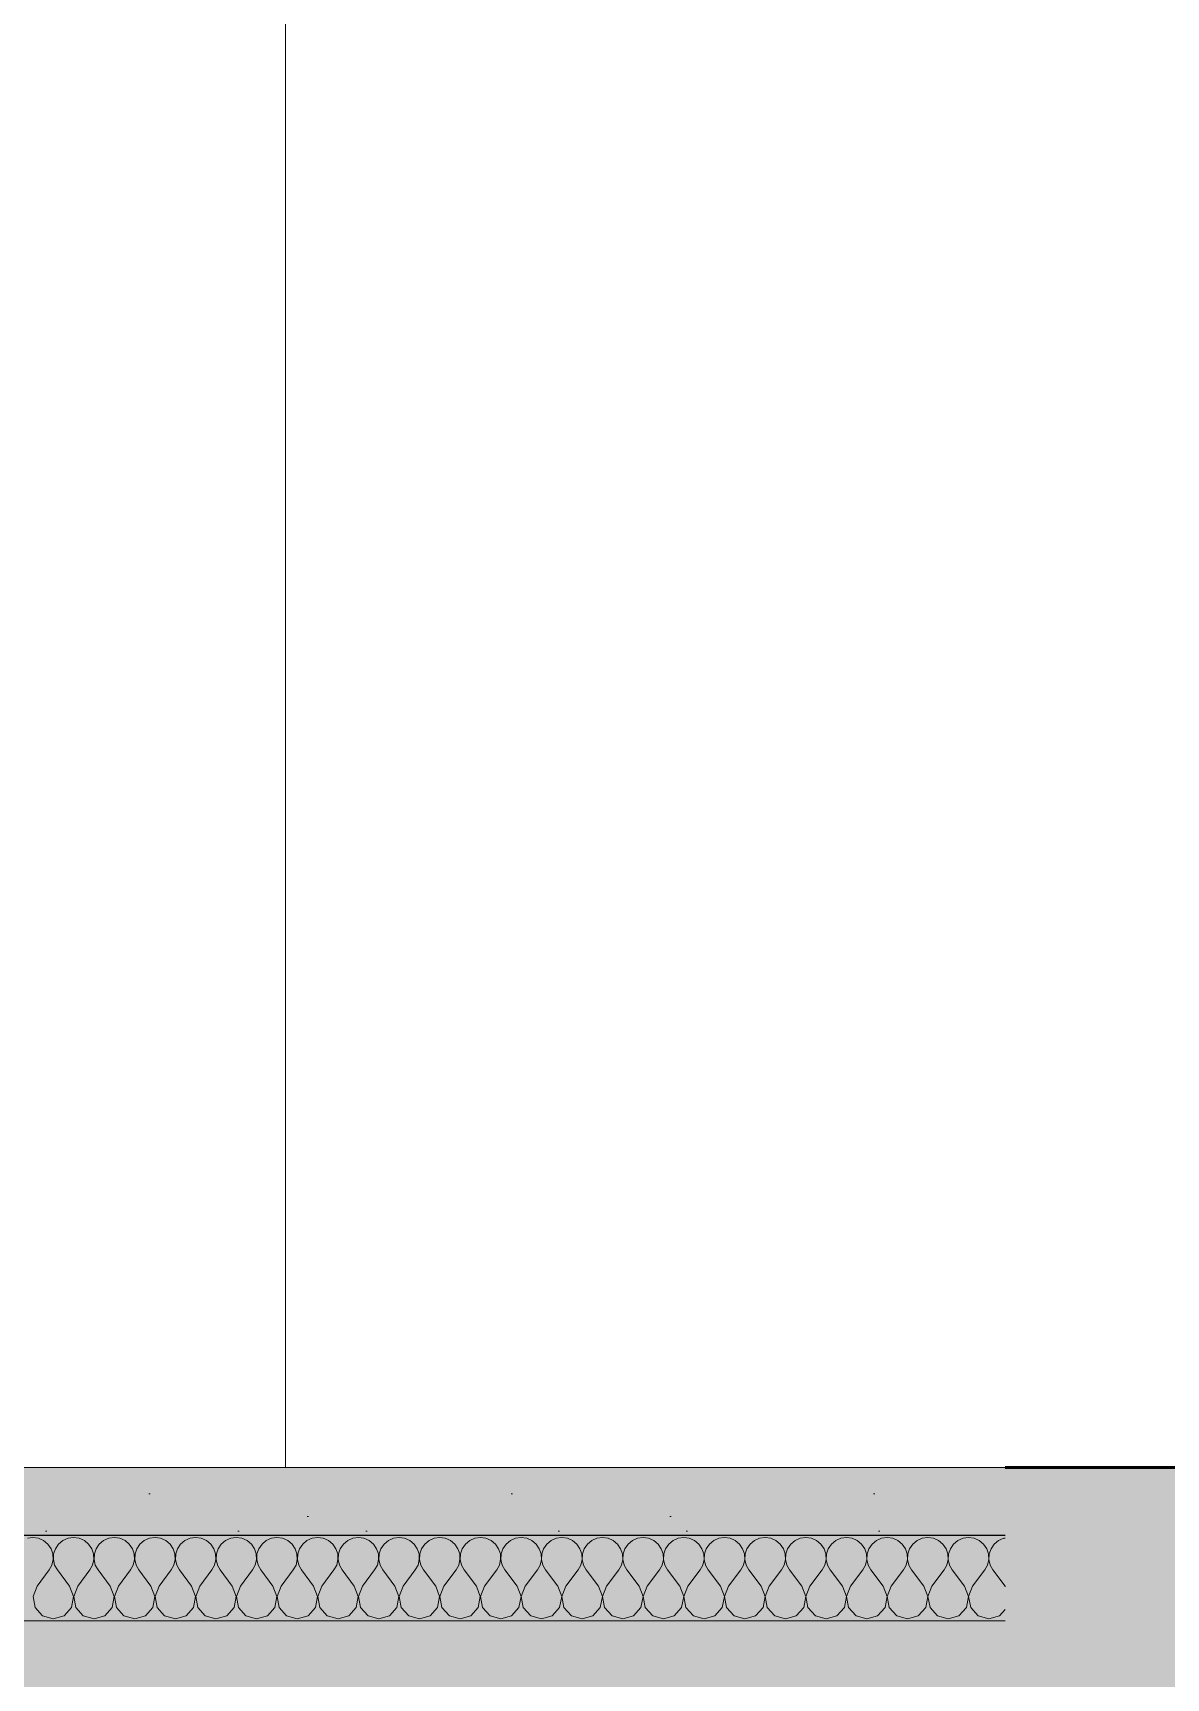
# Model space of a CAD drawing. Header units: millimetres. Extents: x -46169 to 153589, y -86316 to 18123.
# Drawn here: x 145311 to 146638, y -83166 to -81240 of the extents above; entities that cross this region are included whole.
import ezdxf

# ---------------------------------------------------------------- set-up
doc = ezdxf.new("R2010")
doc.units = ezdxf.units.MM
doc.header["$MEASUREMENT"] = 0
doc.linetypes.add('Dashed', pattern=[2822.222233, 1411.111116, -1411.111116])
doc.linetypes.add('Wipeout_Contour', pattern=[1000, 0, -1000])
for name, color, linetype, lineweight, true_color in [('0_Pen_No__105', 7, 'Continuous', 15, 0xa6a6a6), ('0_Pen_No__25', 7, 'Continuous', 50, 0x2a2a2a), ('New_A-20-M_Floor_Slab_Pen_No__107', 7, 'Continuous', 15, 0xa6a6a6), ('New_A-20-M_Floor_Slab_Pen_No__109', 7, 'Continuous', 15, 0xa6a6a6), ('New_A-20-M_Floor_Slab_Pen_No__162', 7, 'Continuous', 0, 0xe47200)]:
    doc.layers.add(name, color=color, linetype=linetype, lineweight=lineweight, true_color=true_color)
doc.layers.add('A-25-M_Wall_Int', color=7, linetype='Continuous')
doc.layers.add('New_A-20-M_Floor_Slab', color=7, linetype='Continuous')
for name, color, linetype, lineweight in [('A-25-M_Wall_Int_Pen_No__87', 8, 'Continuous', 20), ('A-95-P_Drawing_Pen_No__1', 7, 'Continuous', 13), ('A-95-P_Drawing_Pen_No__84', 8, 'Continuous', 20), ('New_A-20-M_Floor_Slab_Pen_No__1', 7, 'Continuous', 13)]:
    doc.layers.add(name, color=color, linetype=linetype, lineweight=lineweight)

# ---------------------------------------------------------------- blocks, each defined once
blk = doc.blocks.new('*X95', base_point=(96051.2, -82919.8))
at = {"layer": 'New_A-20-M_Floor_Slab_Pen_No__107', "linetype": 'Continuous'}
for p, q in [((145311, -83001.6), (145304.5, -83002.5)), ((145317.5, -83002.5), (145311, -83001.6)), ((145323.5, -83005.2), (145317.5, -83002.5)), ((145328.6, -83009.4), (145323.5, -83005.2)), ((145332.3, -83014.8), (145328.6, -83009.4)), ((145341.1, -83009.4), (145337.3, -83014.8)), ((145346.1, -83005.2), (145341.1, -83009.4)), ((145352.1, -83002.5), (145346.1, -83005.2)), ((145358.6, -83001.6), (145352.1, -83002.5)), ((145365.1, -83002.5), (145358.6, -83001.6)), ((145371.2, -83005.2), (145365.1, -83002.5)), ((145376.2, -83009.4), (145371.2, -83005.2)), ((145379.9, -83014.8), (145376.2, -83009.4)), ((145388.7, -83009.4), (145385, -83014.8)), ((145393.7, -83005.2), (145388.7, -83009.4)), ((145399.8, -83002.5), (145393.7, -83005.2)), ((145406.3, -83001.6), (145399.8, -83002.5)), ((145412.8, -83002.5), (145406.3, -83001.6)), ((145418.8, -83005.2), (145412.8, -83002.5)), ((145423.8, -83009.4), (145418.8, -83005.2)), ((145427.6, -83014.8), (145423.8, -83009.4)), ((145436.3, -83009.4), (145432.6, -83014.8)), ((145441.4, -83005.2), (145436.3, -83009.4)), ((145447.4, -83002.5), (145441.4, -83005.2)), ((145453.9, -83001.6), (145447.4, -83002.5)), ((145460.4, -83002.5), (145453.9, -83001.6)), ((145466.4, -83005.2), (145460.4, -83002.5)), ((145471.5, -83009.4), (145466.4, -83005.2)), ((145475.2, -83014.8), (145471.5, -83009.4)), ((145483.9, -83009.4), (145480.2, -83014.8)), ((145489, -83005.2), (145483.9, -83009.4)), ((145495, -83002.5), (145489, -83005.2)), ((145501.5, -83001.6), (145495, -83002.5)), ((145508, -83002.5), (145501.5, -83001.6)), ((145514, -83005.2), (145508, -83002.5)), ((145519.1, -83009.4), (145514, -83005.2)), ((145522.8, -83014.8), (145519.1, -83009.4)), ((145531.5, -83009.4), (145527.8, -83014.8)), ((145536.6, -83005.2), (145531.5, -83009.4)), ((145542.6, -83002.5), (145536.6, -83005.2)), ((145549.1, -83001.6), (145542.6, -83002.5)), ((145555.6, -83002.5), (145549.1, -83001.6)), ((145561.6, -83005.2), (145555.6, -83002.5)), ((145566.7, -83009.4), (145561.6, -83005.2)), ((145570.4, -83014.8), (145566.7, -83009.4)), ((145579.2, -83009.4), (145575.4, -83014.8)), ((145584.2, -83005.2), (145579.2, -83009.4)), ((145590.2, -83002.5), (145584.2, -83005.2)), ((145596.7, -83001.6), (145590.2, -83002.5)), ((145603.2, -83002.5), (145596.7, -83001.6)), ((145609.3, -83005.2), (145603.2, -83002.5)), ((145614.3, -83009.4), (145609.3, -83005.2)), ((145618, -83014.8), (145614.3, -83009.4)), ((145626.8, -83009.4), (145623.1, -83014.8)), ((145631.8, -83005.2), (145626.8, -83009.4)), ((145637.9, -83002.5), (145631.8, -83005.2)), ((145644.4, -83001.6), (145637.9, -83002.5)), ((145650.9, -83002.5), (145644.4, -83001.6)), ((145656.9, -83005.2), (145650.9, -83002.5)), ((145661.9, -83009.4), (145656.9, -83005.2)), ((145665.7, -83014.8), (145661.9, -83009.4)), ((145674.4, -83009.4), (145670.7, -83014.8)), ((145679.5, -83005.2), (145674.4, -83009.4)), ((145685.5, -83002.5), (145679.5, -83005.2)), ((145692, -83001.6), (145685.5, -83002.5)), ((145698.5, -83002.5), (145692, -83001.6)), ((145704.5, -83005.2), (145698.5, -83002.5)), ((145709.6, -83009.4), (145704.5, -83005.2)), ((145713.3, -83014.8), (145709.6, -83009.4)), ((145722, -83009.4), (145718.3, -83014.8)), ((145727.1, -83005.2), (145722, -83009.4)), ((145733.1, -83002.5), (145727.1, -83005.2)), ((145739.6, -83001.6), (145733.1, -83002.5)), ((145746.1, -83002.5), (145739.6, -83001.6)), ((145752.1, -83005.2), (145746.1, -83002.5)), ((145757.2, -83009.4), (145752.1, -83005.2)), ((145760.9, -83014.8), (145757.2, -83009.4)), ((145769.6, -83009.4), (145765.9, -83014.8)), ((145774.7, -83005.2), (145769.6, -83009.4)), ((145780.7, -83002.5), (145774.7, -83005.2)), ((145787.2, -83001.6), (145780.7, -83002.5)), ((145793.7, -83002.5), (145787.2, -83001.6)), ((145799.7, -83005.2), (145793.7, -83002.5)), ((145804.8, -83009.4), (145799.7, -83005.2)), ((145808.5, -83014.8), (145804.8, -83009.4)), ((145817.3, -83009.4), (145813.5, -83014.8)), ((145822.3, -83005.2), (145817.3, -83009.4)), ((145828.3, -83002.5), (145822.3, -83005.2)), ((145834.8, -83001.6), (145828.3, -83002.5)), ((145841.3, -83002.5), (145834.8, -83001.6)), ((145847.4, -83005.2), (145841.3, -83002.5)), ((145852.4, -83009.4), (145847.4, -83005.2)), ((145856.1, -83014.8), (145852.4, -83009.4)), ((145864.9, -83009.4), (145861.2, -83014.8)), ((145869.9, -83005.2), (145864.9, -83009.4)), ((145875.9, -83002.5), (145869.9, -83005.2)), ((145882.5, -83001.6), (145875.9, -83002.5)), ((145889, -83002.5), (145882.5, -83001.6)), ((145895, -83005.2), (145889, -83002.5)), ((145900, -83009.4), (145895, -83005.2)), ((145903.7, -83014.8), (145900, -83009.4)), ((145912.5, -83009.4), (145908.8, -83014.8)), ((145917.6, -83005.2), (145912.5, -83009.4)), ((145923.6, -83002.5), (145917.6, -83005.2)), ((145930.1, -83001.6), (145923.6, -83002.5)), ((145936.6, -83002.5), (145930.1, -83001.6)), ((145942.6, -83005.2), (145936.6, -83002.5)), ((145947.6, -83009.4), (145942.6, -83005.2)), ((145951.4, -83014.8), (145947.6, -83009.4)), ((145960.1, -83009.4), (145956.4, -83014.8)), ((145965.2, -83005.2), (145960.1, -83009.4)), ((145971.2, -83002.5), (145965.2, -83005.2)), ((145977.7, -83001.6), (145971.2, -83002.5)), ((145984.2, -83002.5), (145977.7, -83001.6)), ((145990.2, -83005.2), (145984.2, -83002.5)), ((145995.3, -83009.4), (145990.2, -83005.2)), ((145999, -83014.8), (145995.3, -83009.4)), ((146007.7, -83009.4), (146004, -83014.8)), ((146012.8, -83005.2), (146007.7, -83009.4)), ((146018.8, -83002.5), (146012.8, -83005.2)), ((146025.3, -83001.6), (146018.8, -83002.5)), ((146031.8, -83002.5), (146025.3, -83001.6)), ((146037.8, -83005.2), (146031.8, -83002.5)), ((146042.9, -83009.4), (146037.8, -83005.2)), ((146046.6, -83014.8), (146042.9, -83009.4)), ((146055.4, -83009.4), (146051.6, -83014.8)), ((146060.4, -83005.2), (146055.4, -83009.4)), ((146066.4, -83002.5), (146060.4, -83005.2)), ((146072.9, -83001.6), (146066.4, -83002.5)), ((146079.4, -83002.5), (146072.9, -83001.6)), ((146085.4, -83005.2), (146079.4, -83002.5)), ((146090.5, -83009.4), (146085.4, -83005.2)), ((146094.2, -83014.8), (146090.5, -83009.4)), ((146103, -83009.4), (146099.3, -83014.8)), ((146108, -83005.2), (146103, -83009.4)), ((146114, -83002.5), (146108, -83005.2)), ((146120.5, -83001.6), (146114, -83002.5)), ((146127.1, -83002.5), (146120.5, -83001.6)), ((146133.1, -83005.2), (146127.1, -83002.5)), ((146138.1, -83009.4), (146133.1, -83005.2)), ((146141.8, -83014.8), (146138.1, -83009.4)), ((146150.6, -83009.4), (146146.9, -83014.8)), ((146155.6, -83005.2), (146150.6, -83009.4)), ((146161.7, -83002.5), (146155.6, -83005.2)), ((146168.2, -83001.6), (146161.7, -83002.5)), ((146174.7, -83002.5), (146168.2, -83001.6)), ((146180.7, -83005.2), (146174.7, -83002.5)), ((146185.7, -83009.4), (146180.7, -83005.2)), ((146189.5, -83014.8), (146185.7, -83009.4)), ((146198.2, -83009.4), (146194.5, -83014.8)), ((146203.3, -83005.2), (146198.2, -83009.4)), ((146209.3, -83002.5), (146203.3, -83005.2)), ((146215.8, -83001.6), (146209.3, -83002.5)), ((146222.3, -83002.5), (146215.8, -83001.6)), ((146228.3, -83005.2), (146222.3, -83002.5)), ((146233.4, -83009.4), (146228.3, -83005.2)), ((146237.1, -83014.8), (146233.4, -83009.4)), ((146245.8, -83009.4), (146242.1, -83014.8)), ((146250.9, -83005.2), (146245.8, -83009.4)), ((146256.9, -83002.5), (146250.9, -83005.2)), ((146263.4, -83001.6), (146256.9, -83002.5)), ((146269.9, -83002.5), (146263.4, -83001.6)), ((146275.9, -83005.2), (146269.9, -83002.5)), ((146281, -83009.4), (146275.9, -83005.2)), ((146284.7, -83014.8), (146281, -83009.4)), ((146293.4, -83009.4), (146289.7, -83014.8)), ((146298.5, -83005.2), (146293.4, -83009.4)), ((146304.5, -83002.5), (146298.5, -83005.2)), ((146311, -83001.6), (146304.5, -83002.5)), ((146317.5, -83002.5), (146311, -83001.6)), ((146323.5, -83005.2), (146317.5, -83002.5)), ((146328.6, -83009.4), (146323.5, -83005.2)), ((146332.3, -83014.8), (146328.6, -83009.4)), ((146341.1, -83009.4), (146337.3, -83014.8)), ((146346.1, -83005.2), (146341.1, -83009.4)), ((146352.1, -83002.5), (146346.1, -83005.2)), ((146358.6, -83001.6), (146352.1, -83002.5)), ((146365.1, -83002.5), (146358.6, -83001.6)), ((146371.2, -83005.2), (146365.1, -83002.5)), ((146376.2, -83009.4), (146371.2, -83005.2)), ((146379.9, -83014.8), (146376.2, -83009.4)), ((146388.7, -83009.4), (146385, -83014.8)), ((146393.7, -83005.2), (146388.7, -83009.4)), ((146399.8, -83002.5), (146393.7, -83005.2)), ((146406.3, -83001.6), (146399.8, -83002.5)), ((146412.8, -83002.5), (146406.3, -83001.6)), ((146418.8, -83005.2), (146412.8, -83002.5)), ((146423.8, -83009.4), (146418.8, -83005.2)), ((146427.6, -83014.8), (146423.8, -83009.4)), ((146436.3, -83009.4), (146432.6, -83014.8)), ((146441.4, -83005.2), (146436.3, -83009.4)), ((146447.4, -83002.5), (146441.4, -83005.2)), ((146449.3, -83002.3), (146447.4, -83002.5)), ((145334.4, -83021), (145332.3, -83014.8)), ((145333.3, -83034), (145334.7, -83027.6)), ((145334.7, -83027.6), (145334.4, -83021)), ((145335.2, -83021), (145334.9, -83027.6)), ((145334.9, -83027.6), (145336.4, -83034)), ((145337.3, -83014.8), (145335.2, -83021)), ((145382, -83021), (145379.9, -83014.8)), ((145380.9, -83034), (145382.4, -83027.6)), ((145382.4, -83027.6), (145382, -83021)), ((145382.9, -83021), (145382.5, -83027.6)), ((145382.5, -83027.6), (145384, -83034)), ((145385, -83014.8), (145382.9, -83021)), ((145429.7, -83021), (145427.6, -83014.8)), ((145428.5, -83034), (145430, -83027.6)), ((145430, -83027.6), (145429.7, -83021)), ((145430.5, -83021), (145430.2, -83027.6)), ((145430.2, -83027.6), (145431.7, -83034)), ((145432.6, -83014.8), (145430.5, -83021)), ((145477.3, -83021), (145475.2, -83014.8)), ((145476.1, -83034), (145477.6, -83027.6)), ((145477.6, -83027.6), (145477.3, -83021)), ((145478.1, -83021), (145477.8, -83027.6)), ((145477.8, -83027.6), (145479.3, -83034)), ((145480.2, -83014.8), (145478.1, -83021)), ((145524.9, -83021), (145522.8, -83014.8)), ((145523.7, -83034), (145525.2, -83027.6)), ((145525.2, -83027.6), (145524.9, -83021)), ((145525.7, -83021), (145525.4, -83027.6)), ((145525.4, -83027.6), (145526.9, -83034)), ((145527.8, -83014.8), (145525.7, -83021)), ((145572.5, -83021), (145570.4, -83014.8)), ((145571.3, -83034), (145572.8, -83027.6)), ((145572.8, -83027.6), (145572.5, -83021)), ((145573.3, -83021), (145573, -83027.6)), ((145573, -83027.6), (145574.5, -83034)), ((145575.4, -83014.8), (145573.3, -83021)), ((145620.1, -83021), (145618, -83014.8)), ((145619, -83034), (145620.5, -83027.6)), ((145620.5, -83027.6), (145620.1, -83021)), ((145621, -83021), (145620.6, -83027.6)), ((145620.6, -83027.6), (145622.1, -83034)), ((145623.1, -83014.8), (145621, -83021)), ((145667.8, -83021), (145665.7, -83014.8)), ((145666.6, -83034), (145668.1, -83027.6)), ((145668.1, -83027.6), (145667.8, -83021)), ((145668.6, -83021), (145668.3, -83027.6)), ((145668.3, -83027.6), (145669.8, -83034)), ((145670.7, -83014.8), (145668.6, -83021)), ((145715.4, -83021), (145713.3, -83014.8)), ((145714.2, -83034), (145715.7, -83027.6)), ((145715.7, -83027.6), (145715.4, -83021)), ((145716.2, -83021), (145715.9, -83027.6)), ((145715.9, -83027.6), (145717.4, -83034)), ((145718.3, -83014.8), (145716.2, -83021)), ((145763, -83021), (145760.9, -83014.8)), ((145761.8, -83034), (145763.3, -83027.6)), ((145763.3, -83027.6), (145763, -83021)), ((145763.8, -83021), (145763.5, -83027.6)), ((145763.5, -83027.6), (145765, -83034)), ((145765.9, -83014.8), (145763.8, -83021)), ((145810.6, -83021), (145808.5, -83014.8)), ((145809.4, -83034), (145810.9, -83027.6)), ((145810.9, -83027.6), (145810.6, -83021)), ((145811.4, -83021), (145811.1, -83027.6)), ((145811.1, -83027.6), (145812.6, -83034)), ((145813.5, -83014.8), (145811.4, -83021)), ((145858.2, -83021), (145856.1, -83014.8)), ((145857.1, -83034), (145858.5, -83027.6)), ((145858.5, -83027.6), (145858.2, -83021)), ((145859.1, -83021), (145858.7, -83027.6)), ((145858.7, -83027.6), (145860.2, -83034)), ((145861.2, -83014.8), (145859.1, -83021)), ((145905.8, -83021), (145903.7, -83014.8)), ((145904.7, -83034), (145906.2, -83027.6)), ((145906.2, -83027.6), (145905.8, -83021)), ((145906.7, -83021), (145906.4, -83027.6)), ((145906.4, -83027.6), (145907.8, -83034)), ((145908.8, -83014.8), (145906.7, -83021)), ((145953.5, -83021), (145951.4, -83014.8)), ((145952.3, -83034), (145953.8, -83027.6)), ((145953.8, -83027.6), (145953.5, -83021)), ((145954.3, -83021), (145954, -83027.6)), ((145954, -83027.6), (145955.5, -83034)), ((145956.4, -83014.8), (145954.3, -83021)), ((146001.1, -83021), (145999, -83014.8)), ((145999.9, -83034), (146001.4, -83027.6)), ((146001.4, -83027.6), (146001.1, -83021)), ((146001.9, -83021), (146001.6, -83027.6)), ((146001.6, -83027.6), (146003.1, -83034)), ((146004, -83014.8), (146001.9, -83021)), ((146048.7, -83021), (146046.6, -83014.8)), ((146047.5, -83034), (146049, -83027.6)), ((146049, -83027.6), (146048.7, -83021)), ((146049.5, -83021), (146049.2, -83027.6)), ((146049.2, -83027.6), (146050.7, -83034)), ((146051.6, -83014.8), (146049.5, -83021)), ((146096.3, -83021), (146094.2, -83014.8)), ((146095.2, -83034), (146096.6, -83027.6)), ((146096.6, -83027.6), (146096.3, -83021)), ((146097.2, -83021), (146096.8, -83027.6)), ((146096.8, -83027.6), (146098.3, -83034)), ((146099.3, -83014.8), (146097.2, -83021)), ((146143.9, -83021), (146141.8, -83014.8)), ((146142.8, -83034), (146144.3, -83027.6)), ((146144.3, -83027.6), (146143.9, -83021)), ((146144.8, -83021), (146144.5, -83027.6)), ((146144.5, -83027.6), (146145.9, -83034)), ((146146.9, -83014.8), (146144.8, -83021)), ((146191.6, -83021), (146189.5, -83014.8)), ((146190.4, -83034), (146191.9, -83027.6)), ((146191.9, -83027.6), (146191.6, -83021)), ((146192.4, -83021), (146192.1, -83027.6)), ((146192.1, -83027.6), (146193.6, -83034)), ((146194.5, -83014.8), (146192.4, -83021)), ((146239.2, -83021), (146237.1, -83014.8)), ((146238, -83034), (146239.5, -83027.6)), ((146239.5, -83027.6), (146239.2, -83021)), ((146240, -83021), (146239.7, -83027.6)), ((146239.7, -83027.6), (146241.2, -83034)), ((146242.1, -83014.8), (146240, -83021)), ((146286.8, -83021), (146284.7, -83014.8)), ((146285.6, -83034), (146287.1, -83027.6)), ((146287.1, -83027.6), (146286.8, -83021)), ((146287.6, -83021), (146287.3, -83027.6)), ((146287.3, -83027.6), (146288.8, -83034)), ((146289.7, -83014.8), (146287.6, -83021)), ((146334.4, -83021), (146332.3, -83014.8)), ((146333.3, -83034), (146334.7, -83027.6)), ((146334.7, -83027.6), (146334.4, -83021)), ((146335.2, -83021), (146334.9, -83027.6)), ((146334.9, -83027.6), (146336.4, -83034)), ((146337.3, -83014.8), (146335.2, -83021)), ((146382, -83021), (146379.9, -83014.8)), ((146380.9, -83034), (146382.4, -83027.6)), ((146382.4, -83027.6), (146382, -83021)), ((146382.9, -83021), (146382.5, -83027.6)), ((146382.5, -83027.6), (146384, -83034)), ((146385, -83014.8), (146382.9, -83021)), ((146429.7, -83021), (146427.6, -83014.8)), ((146428.5, -83034), (146430, -83027.6)), ((146430, -83027.6), (146429.7, -83021)), ((146430.5, -83021), (146430.2, -83027.6)), ((146430.2, -83027.6), (146431.7, -83034)), ((146432.6, -83014.8), (146430.5, -83021)), ((145315.8, -83058.8), (145330.1, -83039.7)), ((145330.1, -83039.7), (145333.3, -83034)), ((145336.4, -83034), (145339.6, -83039.7)), ((145353.9, -83058.8), (145339.6, -83039.7)), ((145363.4, -83058.8), (145377.7, -83039.7)), ((145377.7, -83039.7), (145380.9, -83034)), ((145384, -83034), (145387.2, -83039.7)), ((145401.5, -83058.8), (145387.2, -83039.7)), ((145411, -83058.8), (145425.3, -83039.7)), ((145425.3, -83039.7), (145428.5, -83034)), ((145431.7, -83034), (145434.8, -83039.7)), ((145449.1, -83058.8), (145434.8, -83039.7)), ((145458.6, -83058.8), (145472.9, -83039.7)), ((145472.9, -83039.7), (145476.1, -83034)), ((145479.3, -83034), (145482.5, -83039.7)), ((145496.7, -83058.8), (145482.5, -83039.7)), ((145506.3, -83058.8), (145520.5, -83039.7)), ((145520.5, -83039.7), (145523.7, -83034)), ((145526.9, -83034), (145530.1, -83039.7)), ((145544.4, -83058.8), (145530.1, -83039.7)), ((145553.9, -83058.8), (145568.2, -83039.7)), ((145568.2, -83039.7), (145571.3, -83034)), ((145574.5, -83034), (145577.7, -83039.7)), ((145592, -83058.8), (145577.7, -83039.7)), ((145601.5, -83058.8), (145615.8, -83039.7)), ((145615.8, -83039.7), (145619, -83034)), ((145622.1, -83034), (145625.3, -83039.7)), ((145639.6, -83058.8), (145625.3, -83039.7)), ((145649.1, -83058.8), (145663.4, -83039.7)), ((145663.4, -83039.7), (145666.6, -83034)), ((145669.8, -83034), (145672.9, -83039.7)), ((145687.2, -83058.8), (145672.9, -83039.7)), ((145696.7, -83058.8), (145711, -83039.7)), ((145711, -83039.7), (145714.2, -83034)), ((145717.4, -83034), (145720.5, -83039.7)), ((145734.8, -83058.8), (145720.5, -83039.7)), ((145744.4, -83058.8), (145758.6, -83039.7)), ((145758.6, -83039.7), (145761.8, -83034)), ((145765, -83034), (145768.2, -83039.7)), ((145782.5, -83058.8), (145768.2, -83039.7)), ((145792, -83058.8), (145806.3, -83039.7)), ((145806.3, -83039.7), (145809.4, -83034)), ((145812.6, -83034), (145815.8, -83039.7)), ((145830.1, -83058.8), (145815.8, -83039.7)), ((145839.6, -83058.8), (145853.9, -83039.7)), ((145853.9, -83039.7), (145857.1, -83034)), ((145860.2, -83034), (145863.4, -83039.7)), ((145877.7, -83058.8), (145863.4, -83039.7)), ((145887.2, -83058.8), (145901.5, -83039.7)), ((145901.5, -83039.7), (145904.7, -83034)), ((145907.8, -83034), (145911, -83039.7)), ((145925.3, -83058.8), (145911, -83039.7)), ((145934.8, -83058.8), (145949.1, -83039.7)), ((145949.1, -83039.7), (145952.3, -83034)), ((145955.5, -83034), (145958.6, -83039.7)), ((145972.9, -83058.8), (145958.6, -83039.7)), ((145982.5, -83058.8), (145996.7, -83039.7)), ((145996.7, -83039.7), (145999.9, -83034)), ((146003.1, -83034), (146006.3, -83039.7)), ((146020.5, -83058.8), (146006.3, -83039.7)), ((146030.1, -83058.8), (146044.4, -83039.7)), ((146044.4, -83039.7), (146047.5, -83034)), ((146050.7, -83034), (146053.9, -83039.7)), ((146068.2, -83058.8), (146053.9, -83039.7)), ((146077.7, -83058.8), (146092, -83039.7)), ((146092, -83039.7), (146095.2, -83034)), ((146098.3, -83034), (146101.5, -83039.7)), ((146115.8, -83058.8), (146101.5, -83039.7)), ((146125.3, -83058.8), (146139.6, -83039.7)), ((146139.6, -83039.7), (146142.8, -83034)), ((146145.9, -83034), (146149.1, -83039.7)), ((146163.4, -83058.8), (146149.1, -83039.7)), ((146172.9, -83058.8), (146187.2, -83039.7)), ((146187.2, -83039.7), (146190.4, -83034)), ((146193.6, -83034), (146196.7, -83039.7)), ((146211, -83058.8), (146196.7, -83039.7)), ((146220.5, -83058.8), (146234.8, -83039.7)), ((146234.8, -83039.7), (146238, -83034)), ((146241.2, -83034), (146244.4, -83039.7)), ((146258.6, -83058.8), (146244.4, -83039.7)), ((146268.2, -83058.8), (146282.5, -83039.7)), ((146282.5, -83039.7), (146285.6, -83034)), ((146288.8, -83034), (146292, -83039.7)), ((146306.3, -83058.8), (146292, -83039.7)), ((146315.8, -83058.8), (146330.1, -83039.7)), ((146330.1, -83039.7), (146333.3, -83034)), ((146336.4, -83034), (146339.6, -83039.7)), ((146353.9, -83058.8), (146339.6, -83039.7)), ((146363.4, -83058.8), (146377.7, -83039.7)), ((146377.7, -83039.7), (146380.9, -83034)), ((146384, -83034), (146387.2, -83039.7)), ((146401.5, -83058.8), (146387.2, -83039.7)), ((146411, -83058.8), (146425.3, -83039.7)), ((146425.3, -83039.7), (146428.5, -83034)), ((146431.7, -83034), (146434.8, -83039.7)), ((146449.1, -83058.8), (146434.8, -83039.7)), ((145315.8, -83058.8), (145311.1, -83070.9)), ((145358.5, -83070.9), (145353.9, -83058.8)), ((145363.4, -83058.8), (145358.7, -83070.9)), ((145406.2, -83070.9), (145401.5, -83058.8)), ((145411, -83058.8), (145406.4, -83070.9)), ((145453.8, -83070.9), (145449.1, -83058.8)), ((145458.6, -83058.8), (145454, -83070.9)), ((145501.4, -83070.9), (145496.7, -83058.8)), ((145506.3, -83058.8), (145501.6, -83070.9)), ((145549, -83070.9), (145544.4, -83058.8)), ((145553.9, -83058.8), (145549.2, -83070.9)), ((145596.6, -83070.9), (145592, -83058.8)), ((145601.5, -83058.8), (145596.8, -83070.9)), ((145644.3, -83070.9), (145639.6, -83058.8)), ((145649.1, -83058.8), (145644.5, -83070.9)), ((145691.9, -83070.9), (145687.2, -83058.8)), ((145696.7, -83058.8), (145692.1, -83070.9)), ((145739.5, -83070.9), (145734.8, -83058.8)), ((145744.4, -83058.8), (145739.7, -83070.9)), ((145787.1, -83070.9), (145782.5, -83058.8)), ((145792, -83058.8), (145787.3, -83070.9)), ((145834.7, -83070.9), (145830.1, -83058.8)), ((145839.6, -83058.8), (145834.9, -83070.9)), ((145882.4, -83070.9), (145877.7, -83058.8)), ((145887.2, -83058.8), (145882.5, -83070.9)), ((145930, -83070.9), (145925.3, -83058.8)), ((145934.8, -83058.8), (145930.2, -83070.9)), ((145977.6, -83070.9), (145972.9, -83058.8)), ((145982.5, -83058.8), (145977.8, -83070.9)), ((146025.2, -83070.9), (146020.5, -83058.8)), ((146030.1, -83058.8), (146025.4, -83070.9)), ((146072.8, -83070.9), (146068.2, -83058.8)), ((146077.7, -83058.8), (146073, -83070.9)), ((146120.5, -83070.9), (146115.8, -83058.8)), ((146125.3, -83058.8), (146120.6, -83070.9)), ((146168.1, -83070.9), (146163.4, -83058.8)), ((146172.9, -83058.8), (146168.3, -83070.9)), ((146215.7, -83070.9), (146211, -83058.8)), ((146220.5, -83058.8), (146215.9, -83070.9)), ((146263.3, -83070.9), (146258.6, -83058.8)), ((146268.2, -83058.8), (146263.5, -83070.9)), ((146310.9, -83070.9), (146306.3, -83058.8)), ((146315.8, -83058.8), (146311.1, -83070.9)), ((146358.5, -83070.9), (146353.9, -83058.8)), ((146363.4, -83058.8), (146358.7, -83070.9)), ((146406.2, -83070.9), (146401.5, -83058.8)), ((146411, -83058.8), (146406.4, -83070.9)), ((146449.3, -83059.3), (146449.1, -83058.8)), ((145311.1, -83070.9), (145313.5, -83083.7)), ((145313.5, -83083.7), (145322.3, -83093.3)), ((145347.4, -83093.3), (145356.1, -83083.7)), ((145356.1, -83083.7), (145358.5, -83070.9)), ((145358.7, -83070.9), (145361.2, -83083.7)), ((145361.2, -83083.7), (145369.9, -83093.3)), ((145395, -83093.3), (145403.7, -83083.7)), ((145403.7, -83083.7), (145406.2, -83070.9)), ((145406.4, -83070.9), (145408.8, -83083.7)), ((145408.8, -83083.7), (145417.6, -83093.3)), ((145442.6, -83093.3), (145451.4, -83083.7)), ((145451.4, -83083.7), (145453.8, -83070.9)), ((145454, -83070.9), (145456.4, -83083.7)), ((145456.4, -83083.7), (145465.2, -83093.3)), ((145490.2, -83093.3), (145499, -83083.7)), ((145499, -83083.7), (145501.4, -83070.9)), ((145501.6, -83070.9), (145504, -83083.7)), ((145504, -83083.7), (145512.8, -83093.3)), ((145537.8, -83093.3), (145546.6, -83083.7)), ((145546.6, -83083.7), (145549, -83070.9)), ((145549.2, -83070.9), (145551.6, -83083.7)), ((145551.6, -83083.7), (145560.4, -83093.3)), ((145585.4, -83093.3), (145594.2, -83083.7)), ((145594.2, -83083.7), (145596.6, -83070.9)), ((145596.8, -83070.9), (145599.3, -83083.7)), ((145599.3, -83083.7), (145608, -83093.3)), ((145633.1, -83093.3), (145641.8, -83083.7)), ((145641.8, -83083.7), (145644.3, -83070.9)), ((145644.5, -83070.9), (145646.9, -83083.7)), ((145646.9, -83083.7), (145655.6, -83093.3)), ((145680.7, -83093.3), (145689.5, -83083.7)), ((145689.5, -83083.7), (145691.9, -83070.9)), ((145692.1, -83070.9), (145694.5, -83083.7)), ((145694.5, -83083.7), (145703.3, -83093.3)), ((145728.3, -83093.3), (145737.1, -83083.7)), ((145737.1, -83083.7), (145739.5, -83070.9)), ((145739.7, -83070.9), (145742.1, -83083.7)), ((145742.1, -83083.7), (145750.9, -83093.3)), ((145775.9, -83093.3), (145784.7, -83083.7)), ((145784.7, -83083.7), (145787.1, -83070.9)), ((145787.3, -83070.9), (145789.7, -83083.7)), ((145789.7, -83083.7), (145798.5, -83093.3)), ((145823.5, -83093.3), (145832.3, -83083.7)), ((145832.3, -83083.7), (145834.7, -83070.9)), ((145834.9, -83070.9), (145837.3, -83083.7)), ((145837.3, -83083.7), (145846.1, -83093.3)), ((145871.2, -83093.3), (145879.9, -83083.7)), ((145879.9, -83083.7), (145882.4, -83070.9)), ((145882.5, -83070.9), (145885, -83083.7)), ((145885, -83083.7), (145893.7, -83093.3)), ((145918.8, -83093.3), (145927.6, -83083.7)), ((145927.6, -83083.7), (145930, -83070.9)), ((145930.2, -83070.9), (145932.6, -83083.7)), ((145932.6, -83083.7), (145941.4, -83093.3)), ((145966.4, -83093.3), (145975.2, -83083.7)), ((145975.2, -83083.7), (145977.6, -83070.9)), ((145977.8, -83070.9), (145980.2, -83083.7)), ((145980.2, -83083.7), (145989, -83093.3)), ((146014, -83093.3), (146022.8, -83083.7)), ((146022.8, -83083.7), (146025.2, -83070.9)), ((146025.4, -83070.9), (146027.8, -83083.7)), ((146027.8, -83083.7), (146036.6, -83093.3)), ((146061.6, -83093.3), (146070.4, -83083.7)), ((146070.4, -83083.7), (146072.8, -83070.9)), ((146073, -83070.9), (146075.4, -83083.7)), ((146075.4, -83083.7), (146084.2, -83093.3)), ((146109.3, -83093.3), (146118, -83083.7)), ((146118, -83083.7), (146120.5, -83070.9)), ((146120.6, -83070.9), (146123.1, -83083.7)), ((146123.1, -83083.7), (146131.8, -83093.3)), ((146156.9, -83093.3), (146165.7, -83083.7)), ((146165.7, -83083.7), (146168.1, -83070.9)), ((146168.3, -83070.9), (146170.7, -83083.7)), ((146170.7, -83083.7), (146179.5, -83093.3)), ((146204.5, -83093.3), (146213.3, -83083.7)), ((146213.3, -83083.7), (146215.7, -83070.9)), ((146215.9, -83070.9), (146218.3, -83083.7)), ((146218.3, -83083.7), (146227.1, -83093.3)), ((146252.1, -83093.3), (146260.9, -83083.7)), ((146260.9, -83083.7), (146263.3, -83070.9)), ((146263.5, -83070.9), (146265.9, -83083.7)), ((146265.9, -83083.7), (146274.7, -83093.3)), ((146299.7, -83093.3), (146308.5, -83083.7)), ((146308.5, -83083.7), (146310.9, -83070.9)), ((146311.1, -83070.9), (146313.5, -83083.7)), ((146313.5, -83083.7), (146322.3, -83093.3)), ((146347.4, -83093.3), (146356.1, -83083.7)), ((146356.1, -83083.7), (146358.5, -83070.9)), ((146358.7, -83070.9), (146361.2, -83083.7)), ((146361.2, -83083.7), (146369.9, -83093.3)), ((146395, -83093.3), (146403.7, -83083.7)), ((146403.7, -83083.7), (146406.2, -83070.9)), ((146406.4, -83070.9), (146408.8, -83083.7)), ((146408.8, -83083.7), (146417.6, -83093.3)), ((146442.6, -83093.3), (146449.3, -83086)), ((145322.3, -83093.3), (145334.8, -83096.9)), ((145334.8, -83096.9), (145347.4, -83093.3)), ((145369.9, -83093.3), (145382.5, -83096.9)), ((145382.5, -83096.9), (145395, -83093.3)), ((145417.6, -83093.3), (145430.1, -83096.9)), ((145430.1, -83096.9), (145442.6, -83093.3)), ((145465.2, -83093.3), (145477.7, -83096.9)), ((145477.7, -83096.9), (145490.2, -83093.3)), ((145512.8, -83093.3), (145525.3, -83096.9)), ((145525.3, -83096.9), (145537.8, -83093.3)), ((145560.4, -83093.3), (145572.9, -83096.9)), ((145572.9, -83096.9), (145585.4, -83093.3)), ((145608, -83093.3), (145620.5, -83096.9)), ((145620.5, -83096.9), (145633.1, -83093.3)), ((145655.6, -83093.3), (145668.2, -83096.9)), ((145668.2, -83096.9), (145680.7, -83093.3)), ((145703.3, -83093.3), (145715.8, -83096.9)), ((145715.8, -83096.9), (145728.3, -83093.3)), ((145750.9, -83093.3), (145763.4, -83096.9)), ((145763.4, -83096.9), (145775.9, -83093.3)), ((145798.5, -83093.3), (145811, -83096.9)), ((145811, -83096.9), (145823.5, -83093.3)), ((145846.1, -83093.3), (145858.6, -83096.9)), ((145858.6, -83096.9), (145871.2, -83093.3)), ((145893.7, -83093.3), (145906.3, -83096.9)), ((145906.3, -83096.9), (145918.8, -83093.3)), ((145941.4, -83093.3), (145953.9, -83096.9)), ((145953.9, -83096.9), (145966.4, -83093.3)), ((145989, -83093.3), (146001.5, -83096.9)), ((146001.5, -83096.9), (146014, -83093.3)), ((146036.6, -83093.3), (146049.1, -83096.9)), ((146049.1, -83096.9), (146061.6, -83093.3)), ((146084.2, -83093.3), (146096.7, -83096.9)), ((146096.7, -83096.9), (146109.3, -83093.3)), ((146131.8, -83093.3), (146144.4, -83096.9)), ((146144.4, -83096.9), (146156.9, -83093.3)), ((146179.5, -83093.3), (146192, -83096.9)), ((146192, -83096.9), (146204.5, -83093.3)), ((146227.1, -83093.3), (146239.6, -83096.9)), ((146239.6, -83096.9), (146252.1, -83093.3)), ((146274.7, -83093.3), (146287.2, -83096.9)), ((146287.2, -83096.9), (146299.7, -83093.3)), ((146322.3, -83093.3), (146334.8, -83096.9)), ((146334.8, -83096.9), (146347.4, -83093.3)), ((146369.9, -83093.3), (146382.5, -83096.9)), ((146382.5, -83096.9), (146395, -83093.3)), ((146417.6, -83093.3), (146430.1, -83096.9)), ((146430.1, -83096.9), (146442.6, -83093.3))]:
    blk.add_line(p, q, dxfattribs=at)
blk = doc.blocks.new('Section Elem_72_2', base_point=(96051.2, -82919.8))
at = {"color": 254, "linetype": 'Wipeout_Contour', "lineweight": 0, "ltscale": 666903.459452}
blk.add_wipeout([(146449.3, -82998.8), (146449.3, -82919.8), (142787.2, -82919.8), (142787.2, -82998.8)], dxfattribs=at).dxf.layer = 'New_A-20-M_Floor_Slab'
at = {"layer": 'New_A-20-M_Floor_Slab_Pen_No__109', "linetype": 'Continuous'}
h = blk.add_hatch(dxfattribs=at)
h.set_pattern_fill('Lightweight_Concrete_0002', color=256, style=0, pattern_type=2)
h.set_pattern_definition([(0, (96051.24, -82919.76), (0, 779.423), [48.75, -401.25]), (0, (96276.24, -82530.04), (0, 779.423), [48.75, -401.25]), (60, (96051.24, -82919.76), (-675, 389.711), [48.75, -401.25]), (60, (96501.24, -82919.76), (-675, 389.711), [48.75, -401.25]), (120, (96100, -82919.76), (675, 389.711), [48.75, -401.25]), (120, (96550, -82919.76), (675, 389.711), [48.75, -401.25]), (0, (96051.24, -82844.76), (0, 150), [0, -150, 0, -225]), (45, (96126.24, -82844.76), (-106.066, 106.066), [0, -112.5, 0, -187.5])])
h.paths.add_polyline_path([(146449.3, -82998.8), (146449.3, -82919.8), (142787.2, -82919.8), (142787.2, -82998.8)])
at = {"layer": 'New_A-20-M_Floor_Slab_Pen_No__162', "linetype": 'Continuous'}
blk.add_hatch(color=256, dxfattribs=at).paths.add_polyline_path([(146449.3, -82999.3), (146449.3, -82998.8), (142787.2, -82998.8), (142787.2, -82999.3)])
at = {"layer": 'New_A-20-M_Floor_Slab_Pen_No__1', "linetype": 'Continuous', "flags": 128}
blk.add_lwpolyline([(146449.3, -82919.8), (142787.2, -82919.8), (132635, -82919.8)], dxfattribs=at)
at = {"color": 254, "linetype": 'Wipeout_Contour', "lineweight": 0, "ltscale": 667082.685689}
blk.add_wipeout([(142787.2, -83099.3), (146449.3, -83099.3), (146449.3, -82999.3), (142787.2, -82999.3)], dxfattribs=at).dxf.layer = 'New_A-20-M_Floor_Slab'
at = {"layer": 'New_A-20-M_Floor_Slab_Pen_No__1', "linetype": 'Continuous', "flags": 128}
for points in [[(146449.3, -82998.8), (142787.2, -82998.8), (132611.7, -82998.8)], [(146449.3, -82999.3), (142787.2, -82999.3), (132611.7, -82999.3)], [(146449.3, -83099.3), (142787.2, -83099.3), (132611.7, -83099.3)]]:
    blk.add_lwpolyline(points, dxfattribs=at)
at = {"layer": 'New_A-20-M_Floor_Slab'}
blk.add_blockref('*X95', (96051.2, -82919.8), dxfattribs=at)
blk = doc.blocks.new('Section Elem_80_2', base_point=(96051.2, -82919.8))
at = {"color": 254, "linetype": 'Wipeout_Contour', "lineweight": 0, "ltscale": 659089.865695}
blk.add_wipeout([(145617.5, -82919.8), (145617.5, -70951.7), (145606.5, -70951.7), (145606.5, -82919.8)], dxfattribs=at).dxf.layer = 'A-25-M_Wall_Int'
at = {"layer": 'A-25-M_Wall_Int_Pen_No__87', "linetype": 'Continuous'}
blk.add_line((145606.5, -70951.7), (145606.5, -82919.8), dxfattribs=at)
blk = doc.blocks.new('Section Elem_81_2', base_point=(96051.2, -82919.8))
at = {"color": 254, "linetype": 'Wipeout_Contour', "lineweight": 0, "ltscale": 669331.929261}
blk.add_wipeout([(146449.3, -80461.8), (145617.5, -80461.8), (145617.5, -82919.8), (146449.3, -82919.8)], dxfattribs=at).dxf.layer = 'A-25-M_Wall_Int'
blk = doc.blocks.new('A05 Atria Section & Elevation A_STORY_MARKER', base_point=(96051.2, -82919.8))
at = {"layer": '0_Pen_No__105', "linetype": 'Dashed', "ltscale": 0.2}
blk.add_line((131889.1, -82919.8), (146449.3, -82919.8), dxfattribs=at)
at = {"layer": '0_Pen_No__25', "linetype": 'Continuous'}
for p, q in [((146449.3, -82919.8), (146549.3, -82919.8)), ((146549.3, -82919.8), (146649.3, -82919.8))]:
    blk.add_line(p, q, dxfattribs=at)

msp = doc.modelspace()

# ---------------------------------------------------------------- block references
at = {"layer": 'New_A-20-M_Floor_Slab'}
msp.add_blockref('Section Elem_72_2', (96051.2, -82919.8), dxfattribs=at)

# ---------------------------------------------------------------- next in the draw order: block references
at = {"layer": 'A-25-M_Wall_Int'}
msp.add_blockref('Section Elem_80_2', (96051.2, -82919.8), dxfattribs=at)

# ---------------------------------------------------------------- next in the draw order: block references
msp.add_blockref('Section Elem_81_2', (96051.2, -82919.8), dxfattribs=at)

# ---------------------------------------------------------------- next in the draw order: hatches: boundary and pattern name
at = {"layer": 'A-95-P_Drawing_Pen_No__84', "linetype": 'Continuous'}
msp.add_hatch(color=256, dxfattribs=at).paths.add_polyline_path([(153588.5, -82919.8), (124379.1, -82919.8), (124379.1, -85542.9), (153588.5, -85542.9)])

# ---------------------------------------------------------------- next in the draw order: linework, layer by layer
at = {"layer": 'A-95-P_Drawing_Pen_No__1', "linetype": 'Continuous', "flags": 128}
msp.add_lwpolyline([(153588.5, -82919.8), (124379.1, -82919.8), (124379.1, -85542.9), (153588.5, -85542.9)], close=True, dxfattribs=at)

# ---------------------------------------------------------------- next in the draw order: block references
at = {"linetype": 'Continuous', "lineweight": 0}
msp.add_blockref('A05 Atria Section & Elevation A_STORY_MARKER', (96051.2, -82919.8), dxfattribs=at)

doc.saveas('drawing.dxf')
